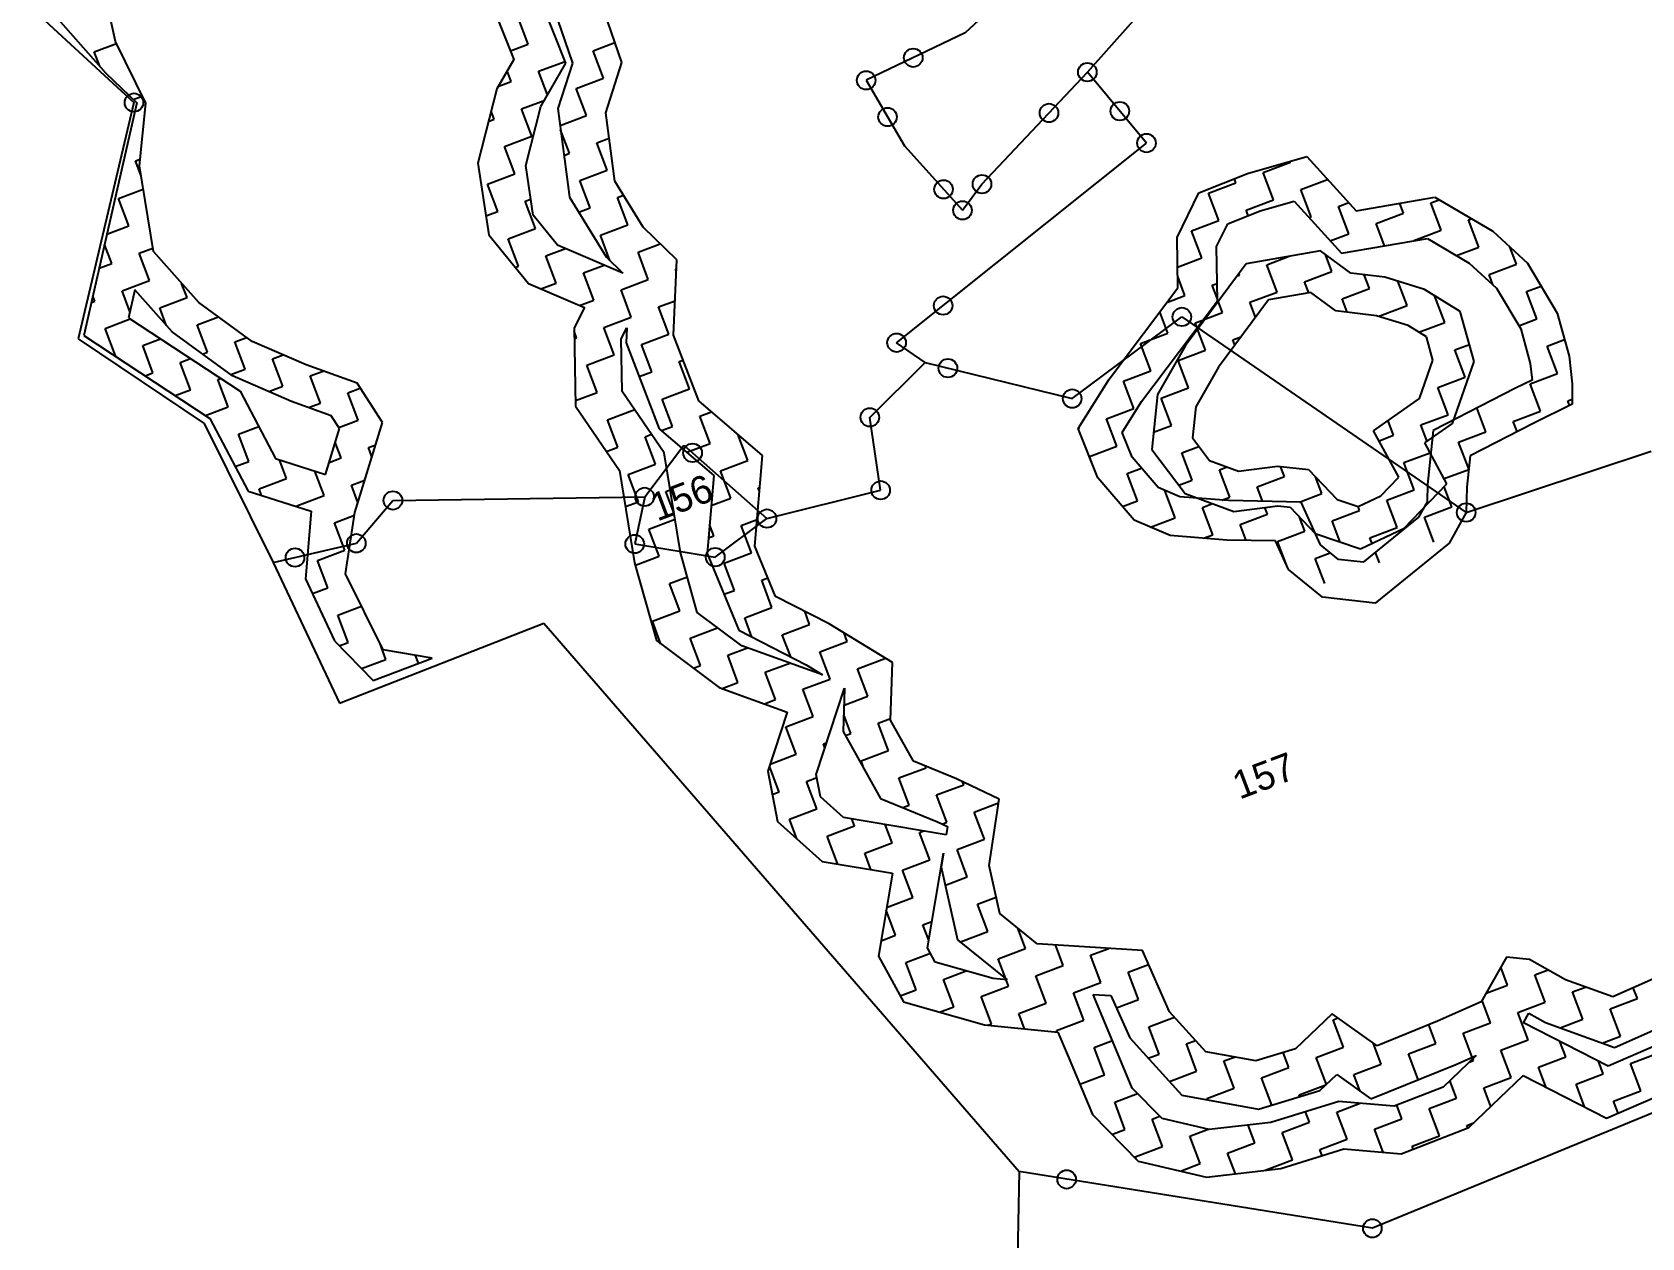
# Model space of a CAD drawing. Header units: metres. Extents: x 307096 to 311250, y 1932270 to 1936190.
# Drawn here: x 308031 to 308571, y 1934920 to 1935324 of the extents above; entities that cross this region are included whole.
import ezdxf

# ---------------------------------------------------------------- set-up
doc = ezdxf.new("R2010")
doc.units = ezdxf.units.M
for name, color, linetype in [('POLY_HATCH', 12, 'Continuous'), ('POLY_PARCEL', 6, 'Continuous'), ('TEXT_PARCEL', 7, 'Continuous'), ('V_BOUND_LINE', 7, 'Continuous')]:
    doc.layers.add(name, color=color, linetype=linetype)
doc.styles.add('TEXT_MAP', font='')
doc.styles.get('TEXT_MAP').set_extended_font_data('Kruti Dev 050')

msp = doc.modelspace()

# ---------------------------------------------------------------- linework, layer by layer
for centre in [(308326.64, 1935315.36), (308385, 1935310.53), (308310.84, 1935307.8), (308065.4, 1935300.34), (308318.02, 1935295.51), (308372.13, 1935296.86), (308395.89, 1935297.47), (308404.81, 1935286.76), (308349.67, 1935272.99), (308336.79, 1935271.26), (308343.14, 1935264.22), (308336.64, 1935232.28), (308416.69, 1935228.48), (308321.05, 1935219.82), (308338.26, 1935211.28), (308379.92, 1935201.09), (308312.08, 1935194.8), (308252.66, 1935182.91), (308315.7, 1935170.37), (308152.21, 1935166.95), (308236.6, 1935168.13), (308277.6, 1935160.87), (308511.99, 1935162.9), (308139.95, 1935152.59), (308233.27, 1935152.35), (308119.39, 1935147.8), (308260.26, 1935147.93), (308378.05, 1934939.31), (308480.54, 1934922.92)]:
    msp.add_circle(centre, 3.11)
at = {"layer": 'POLY_HATCH'}
for p, q in [((308059.2, 1935320.8), (308053.81, 1935345.83)), ((308032.44, 1935336.92), (308055.95, 1935310.2)), ((308186.53, 1935330.46), (308192.71, 1935314.82)), ((308210.16, 1935313.52), (308202.38, 1935333.19)), ((308228.94, 1935313.77), (308223.03, 1935330.98)), ((308207.35, 1935328.15), (308212.35, 1935313.6)), ((308069.35, 1935300.13), (308059.2, 1935320.8)), ((308192.71, 1935314.82), (308187.01, 1935304.96)), ((308201.74, 1935298.97), (308210.16, 1935313.52)), ((308212.35, 1935313.6), (308207.47, 1935298.35)), ((308223.55, 1935296.92), (308228.94, 1935313.77)), ((308055.95, 1935310.2), (308066.31, 1935300.26)), ((308187.01, 1935304.96), (308180.7, 1935280.04)), ((308066.31, 1935300.26), (308048.63, 1935222.2)), ((308067.26, 1935279.09), (308069.35, 1935300.13)), ((308196.75, 1935279.25), (308201.74, 1935298.97)), ((308207.47, 1935298.35), (308211.44, 1935268.63)), ((308226.61, 1935274.02), (308223.55, 1935296.92)), ((308438.69, 1935276.57), (308458.53, 1935282.25)), ((308458.53, 1935282.25), (308475.13, 1935264.03)), ((308071.91, 1935250.38), (308067.26, 1935279.09)), ((308180.7, 1935280.04), (308184.34, 1935256.01)), ((308199.27, 1935262.61), (308196.75, 1935279.25)), ((308422.41, 1935270.07), (308438.69, 1935276.57)), ((308236.1, 1935258.55), (308226.61, 1935274.02)), ((308211.44, 1935268.63), (308223.71, 1935248.63)), ((308415.09, 1935255.07), (308422.41, 1935270.07)), ((308442.96, 1935264.07), (308454.29, 1935267.31)), ((308454.29, 1935267.31), (308470.24, 1935249.8)), ((308475.13, 1935264.03), (308501.52, 1935268.59)), ((308501.52, 1935268.59), (308520.95, 1935257.19)), ((308207.43, 1935252.57), (308199.27, 1935262.61)), ((308428.33, 1935252.11), (308432.03, 1935259.7)), ((308432.03, 1935259.7), (308442.96, 1935264.07)), ((308184.34, 1935256.01), (308197.66, 1935239.63)), ((308247.36, 1935247.59), (308236.1, 1935258.55)), ((308415.32, 1935238.23), (308415.09, 1935255.07)), ((308470.24, 1935249.8), (308499, 1935254.76)), ((308499, 1935254.76), (308513.04, 1935246.53)), ((308520.95, 1935257.19), (308532.56, 1935246.45)), ((308087.09, 1935233.3), (308071.91, 1935250.38)), ((308229.32, 1935243.17), (308207.43, 1935252.57)), ((308428.57, 1935233.91), (308428.33, 1935252.11)), ((308463.12, 1935250.64), (308438.21, 1935246.29)), ((308473.35, 1935243.17), (308463.12, 1935250.64)), ((308223.71, 1935248.63), (308229.32, 1935243.17)), ((308246.28, 1935222.36), (308247.36, 1935247.59)), ((308438.21, 1935246.29), (308417.87, 1935218.92)), ((308513.04, 1935246.53), (308522.19, 1935238.07)), ((308532.56, 1935246.45), (308542.5, 1935229.68)), ((308197.66, 1935239.63), (308216.4, 1935231.58)), ((308392.29, 1935207.58), (308415.32, 1935238.23)), ((308484.69, 1935241.75), (308473.35, 1935243.17)), ((308498.01, 1935237.71), (308484.69, 1935241.75)), ((308522.19, 1935238.07), (308530.25, 1935224.47)), ((308065.64, 1935237.57), (308063.52, 1935228.21)), ((308078.17, 1935223.47), (308065.64, 1935237.57)), ((308105.02, 1935220.25), (308087.09, 1935233.3)), ((308403.17, 1935200.1), (308428.57, 1935233.91)), ((308445.67, 1935234.2), (308428.93, 1935211.68)), ((308459.87, 1935236.67), (308445.67, 1935234.2)), ((308468.32, 1935230.5), (308459.87, 1935236.67)), ((308509.93, 1935230.29), (308498.01, 1935237.71)), ((308063.52, 1935228.21), (308100.96, 1935203.61)), ((308216.4, 1935231.58), (308212.94, 1935224.85)), ((308481.93, 1935228.8), (308468.32, 1935230.5)), ((308492.51, 1935225.58), (308481.93, 1935228.8)), ((308514.7, 1935213.55), (308509.93, 1935230.29)), ((308542.5, 1935229.68), (308546.47, 1935215.33)), ((308048.63, 1935222.2), (308090.87, 1935194.45)), ((308098.43, 1935208.73), (308078.17, 1935223.47)), ((308212.94, 1935224.85), (308213.45, 1935198.51)), ((308228.76, 1935221.18), (308230.63, 1935224.81)), ((308230.63, 1935224.81), (308230.41, 1935219.75)), ((308254.78, 1935200.35), (308246.28, 1935222.36)), ((308498.64, 1935221.77), (308492.51, 1935225.58)), ((308500.86, 1935213.97), (308498.64, 1935221.77)), ((308530.25, 1935224.47), (308533.46, 1935212.85)), ((308123.13, 1935212.38), (308105.02, 1935220.25)), ((308229.11, 1935203.5), (308228.76, 1935221.18)), ((308230.41, 1935219.75), (308241.51, 1935190.98)), ((308417.87, 1935218.92), (308408.5, 1935202.5)), ((308140.17, 1935206.23), (308123.13, 1935212.38)), ((308428.93, 1935211.68), (308421.34, 1935198.38)), ((308496.34, 1935201.11), (308500.86, 1935213.97)), ((308507.4, 1935192.75), (308514.7, 1935213.55)), ((308533.46, 1935212.85), (308534.06, 1935207.29)), ((308546.47, 1935215.33), (308547.47, 1935205.99)), ((308118.26, 1935200.11), (308098.43, 1935208.73)), ((308148.76, 1935193.06), (308140.17, 1935206.23)), ((308381.94, 1935191.08), (308392.29, 1935207.58)), ((308534.06, 1935207.29), (308528.53, 1935204.59)), ((308547.47, 1935205.99), (308547.52, 1935199.17)), ((308100.96, 1935203.61), (308112.85, 1935181.02)), ((308131.53, 1935195.32), (308118.26, 1935200.11)), ((308243.13, 1935182.94), (308229.11, 1935203.5)), ((308276.13, 1935182.04), (308254.78, 1935200.35)), ((308396.68, 1935189.74), (308403.17, 1935200.1)), ((308408.5, 1935202.5), (308406.59, 1935184.06)), ((308480.97, 1935190.27), (308496.34, 1935201.11)), ((308528.53, 1935204.59), (308500.91, 1935190.41)), ((308134.32, 1935191.04), (308131.53, 1935195.32)), ((308213.45, 1935198.51), (308228.16, 1935176.94)), ((308421.34, 1935198.38), (308420.26, 1935187.89)), ((308547.52, 1935199.17), (308534.43, 1935192.79)), ((308090.87, 1935194.45), (308103.68, 1935170.1)), ((308129.57, 1935175.67), (308134.32, 1935191.04)), ((308139.44, 1935162.92), (308148.76, 1935193.06)), ((308241.51, 1935190.98), (308259.76, 1935175.34)), ((308388.56, 1935174.49), (308381.94, 1935191.08)), ((308399.99, 1935181.43), (308396.68, 1935189.74)), ((308489.36, 1935174.71), (308480.97, 1935190.27)), ((308498.14, 1935186.23), (308507.4, 1935192.75)), ((308500.91, 1935190.41), (308499.03, 1935172.3)), ((308534.43, 1935192.79), (308513.3, 1935181.94)), ((308406.59, 1935184.06), (308417.8, 1935169.29)), ((308420.26, 1935187.89), (308425.99, 1935180.33)), ((308505.54, 1935172.52), (308498.14, 1935186.23)), ((308112.85, 1935181.02), (308129.57, 1935175.67)), ((308248.64, 1935149.45), (308243.13, 1935182.94)), ((308273.54, 1935151.62), (308276.13, 1935182.04)), ((308408.74, 1935171.28), (308399.99, 1935181.43)), ((308425.99, 1935180.33), (308435.62, 1935176.76)), ((308513.3, 1935181.94), (308512.21, 1935171.45)), ((308228.16, 1935176.94), (308233.24, 1935146.04)), ((308259.76, 1935175.34), (308257.53, 1935149.15)), ((308400.73, 1935160.36), (308388.56, 1935174.49)), ((308435.62, 1935176.76), (308448.68, 1935178.45)), ((308448.68, 1935178.45), (308459.18, 1935177.37)), ((308459.18, 1935177.37), (308468.74, 1935167.29)), ((308483.42, 1935168.51), (308489.36, 1935174.71)), ((308103.68, 1935170.1), (308124.78, 1935163.35)), ((308415.99, 1935168.17), (308408.74, 1935171.28)), ((308432.36, 1935166.87), (308415.99, 1935168.17)), ((308417.8, 1935169.29), (308434.09, 1935163.26)), ((308475.77, 1935164.9), (308483.42, 1935168.51)), ((308491.25, 1935157.61), (308505.54, 1935172.52)), ((308499.03, 1935172.3), (308498.88, 1935166.47)), ((308512.21, 1935171.45), (308511.99, 1935162.9)), ((308124.78, 1935163.35), (308122.88, 1935140.69)), ((308136.33, 1935142.35), (308139.44, 1935162.92)), ((308456.64, 1935166.4), (308432.36, 1935166.87)), ((308434.09, 1935163.26), (308448.85, 1935165.16)), ((308448.85, 1935165.16), (308452.97, 1935164.74)), ((308452.97, 1935164.74), (308461.41, 1935155.85)), ((308463.11, 1935152.09), (308456.64, 1935166.4)), ((308468.74, 1935167.29), (308475.77, 1935164.9)), ((308498.88, 1935166.47), (308496.02, 1935161.29)), ((308511.99, 1935162.9), (308506.33, 1935152.66)), ((308412.77, 1935155.18), (308400.73, 1935160.36)), ((308476.57, 1935150.69), (308491.25, 1935157.61)), ((308496.02, 1935161.29), (308477.47, 1935146.23)), ((308280.47, 1935134.79), (308273.54, 1935151.62)), ((308431.72, 1935153.68), (308412.77, 1935155.18)), ((308448.05, 1935153.37), (308431.72, 1935153.68)), ((308452.37, 1935143.83), (308448.05, 1935153.37)), ((308461.41, 1935155.85), (308476.57, 1935150.69)), ((308469.16, 1935147.16), (308463.11, 1935152.09)), ((308506.33, 1935152.66), (308481.5, 1935132.5)), ((308254.24, 1935129.37), (308248.64, 1935149.45)), ((308257.53, 1935149.15), (308268.11, 1935123.44)), ((308477.47, 1935146.23), (308469.16, 1935147.16)), ((308148.93, 1935116.84), (308136.33, 1935142.35)), ((308233.24, 1935146.04), (308240.51, 1935119.96)), ((308463.82, 1935134.47), (308452.37, 1935143.83)), ((308122.88, 1935140.69), (308132.65, 1935119.87)), ((308298.39, 1935125.58), (308280.47, 1935134.79)), ((308481.5, 1935132.5), (308463.82, 1935134.47)), ((308269.13, 1935118.24), (308254.24, 1935129.37)), ((308319.65, 1935112.62), (308298.39, 1935125.58)), ((308132.65, 1935119.87), (308145.54, 1935106.62)), ((308240.51, 1935119.96), (308261.58, 1935104.23)), ((308268.11, 1935123.44), (308290.68, 1935111.84)), ((308145.54, 1935106.62), (308165.33, 1935114.08)), ((308165.33, 1935114.08), (308148.93, 1935116.84)), ((308296.19, 1935108.48), (308269.13, 1935118.24)), ((308290.68, 1935111.84), (308296.19, 1935108.48)), ((308319.03, 1935093.33), (308319.65, 1935112.62)), ((308261.58, 1935104.23), (308284.39, 1935095.99)), ((308294.12, 1935075.09), (308303.58, 1935103.97)), ((308303.61, 1935103.95), (308303.15, 1935089.47)), ((308303.58, 1935103.97), (308303.61, 1935103.95)), ((308284.39, 1935095.99), (308277.89, 1935076.13)), ((308326.75, 1935079.5), (308319.03, 1935093.33)), ((308303.15, 1935089.47), (308315.67, 1935067.04)), ((308277.89, 1935076.13), (308281.08, 1935059.36)), ((308341.12, 1935073.57), (308326.75, 1935079.5)), ((308295.55, 1935067.55), (308294.12, 1935075.09)), ((308355.41, 1935066.84), (308341.12, 1935073.57)), ((308303.24, 1935060.69), (308295.55, 1935067.55)), ((308315.67, 1935067.04), (308334.75, 1935059.16)), ((308352.05, 1935044.59), (308355.41, 1935066.84)), ((308337.67, 1935054.85), (308303.24, 1935060.69)), ((308281.08, 1935059.36), (308296.14, 1935045.92)), ((308334.75, 1935059.16), (308338.09, 1935057.59)), ((308338.09, 1935057.59), (308337.67, 1935054.85)), ((308296.14, 1935045.92), (308319.63, 1935041.94)), ((308331.39, 1935016.95), (308336.74, 1935048.66)), ((308336.74, 1935048.66), (308336.04, 1935044.04)), ((308336.04, 1935044.04), (308341.46, 1935019.66)), ((308355.64, 1935028.43), (308352.05, 1935044.59)), ((308319.63, 1935041.94), (308314.96, 1935014.21)), ((308368.12, 1935018.32), (308355.64, 1935028.43)), ((308334, 1935012.16), (308331.39, 1935016.95)), ((308341.46, 1935019.66), (308358.1, 1935006.17)), ((308403.45, 1935016.06), (308368.12, 1935018.32)), ((308314.96, 1935014.21), (308323.33, 1934998.82)), ((308353.47, 1935006.63), (308334, 1935012.16)), ((308412.57, 1934995.45), (308403.45, 1935016.06)), ((308525.45, 1935013.78), (308517.02, 1934998.86)), ((308533.24, 1935013.06), (308525.45, 1935013.78)), ((308545.25, 1935006.23), (308533.24, 1935013.06)), ((308358.1, 1935006.17), (308353.47, 1935006.63)), ((308561.1, 1935000.47), (308545.25, 1935006.23)), ((308575.79, 1935006.97), (308561.1, 1935000.47)), ((308392.84, 1934987.09), (308386.94, 1935001.34)), ((308386.94, 1935001.34), (308392.91, 1935000.96)), ((308392.91, 1935000.96), (308399.21, 1934986.73)), ((308323.33, 1934998.82), (308350.52, 1934991.09)), ((308424.72, 1934982.13), (308412.57, 1934995.45)), ((308517.02, 1934998.86), (308502.33, 1934992.35)), ((308531.15, 1934991.84), (308532.98, 1934995.09)), ((308532.98, 1934995.09), (308538.62, 1934991.88)), ((308350.52, 1934991.09), (308375.14, 1934988.68)), ((308467.11, 1934994.85), (308454.79, 1934983.08)), ((308482.12, 1934984.15), (308467.11, 1934994.85)), ((308502.33, 1934992.35), (308482.12, 1934984.15)), ((308559.62, 1934977.29), (308531.15, 1934991.84)), ((308538.62, 1934991.88), (308561.67, 1934983.5)), ((308561.67, 1934983.5), (308581.57, 1934992.31)), ((308375.14, 1934988.68), (308378.31, 1934981.03)), ((308400.04, 1934969.95), (308392.84, 1934987.09)), ((308399.21, 1934986.73), (308416.66, 1934967.61)), ((308583.78, 1934987.74), (308559.62, 1934977.29)), ((308378.31, 1934981.03), (308386.69, 1934961.08)), ((308441.49, 1934979.03), (308424.72, 1934982.13)), ((308454.79, 1934983.08), (308441.49, 1934979.03)), ((308515.35, 1934980.89), (308504.22, 1934970.27)), ((308508.48, 1934977.85), (308515.35, 1934980.89)), ((308462.97, 1934969.11), (308468.58, 1934974.47)), ((308468.58, 1934974.47), (308480.03, 1934966.31)), ((308480.03, 1934966.31), (308508.48, 1934977.85)), ((308512.85, 1934956.73), (308531.11, 1934974.17)), ((308531.11, 1934974.17), (308559.06, 1934959.89)), ((308410.05, 1934959.74), (308400.04, 1934969.95)), ((308442.41, 1934962.84), (308462.97, 1934969.11)), ((308504.22, 1934970.27), (308487.87, 1934963.89)), ((308559.06, 1934959.89), (308584.84, 1934971.04)), ((308416.66, 1934967.61), (308442.41, 1934962.84)), ((308469.29, 1934965.46), (308446.55, 1934958.41)), ((308487.87, 1934963.89), (308469.29, 1934965.46)), ((308386.69, 1934961.08), (308402.01, 1934945.45)), ((308425.81, 1934956.05), (308410.05, 1934959.74)), ((308446.55, 1934958.41), (308425.81, 1934956.05)), ((308490.19, 1934947.89), (308512.85, 1934956.73)), ((308449.8, 1934942.93), (308471.02, 1934949.51)), ((308471.02, 1934949.51), (308490.19, 1934947.89)), ((308402.01, 1934945.45), (308424.88, 1934940.09)), ((308424.88, 1934940.09), (308449.8, 1934942.93))]:
    msp.add_line(p, q, dxfattribs=at)
at = {"layer": 'POLY_HATCH', "color": 12, "lineweight": 0}
for p, q in [((308186.53, 1935330.46), (308192.71, 1935314.82)), ((308228.94, 1935313.77), (308223.03, 1935330.98)), ((308192.71, 1935314.82), (308187.01, 1935304.96)), ((308223.55, 1935296.92), (308228.94, 1935313.77)), ((308187.01, 1935304.96), (308180.7, 1935280.04)), ((308226.61, 1935274.02), (308223.55, 1935296.92)), ((308180.7, 1935280.04), (308184.34, 1935256.01)), ((308236.1, 1935258.55), (308226.61, 1935274.02)), ((308184.34, 1935256.01), (308197.66, 1935239.63)), ((308247.36, 1935247.59), (308236.1, 1935258.55)), ((308246.28, 1935222.36), (308247.36, 1935247.59)), ((308197.66, 1935239.63), (308216.4, 1935231.58)), ((308216.4, 1935231.58), (308212.94, 1935224.85)), ((308212.94, 1935224.85), (308213.45, 1935198.51)), ((308254.78, 1935200.35), (308246.28, 1935222.36)), ((308276.13, 1935182.04), (308254.78, 1935200.35)), ((308213.45, 1935198.51), (308228.16, 1935176.94)), ((308273.54, 1935151.62), (308276.13, 1935182.04)), ((308228.16, 1935176.94), (308233.24, 1935146.04)), ((308280.47, 1935134.79), (308273.54, 1935151.62)), ((308233.24, 1935146.04), (308240.51, 1935119.96)), ((308298.39, 1935125.58), (308280.47, 1935134.79)), ((308319.65, 1935112.62), (308298.39, 1935125.58)), ((308240.51, 1935119.96), (308261.58, 1935104.23)), ((308319.03, 1935093.33), (308319.65, 1935112.62)), ((308261.58, 1935104.23), (308284.39, 1935095.99)), ((308284.39, 1935095.99), (308277.89, 1935076.13)), ((308326.75, 1935079.5), (308319.03, 1935093.33)), ((308277.89, 1935076.13), (308281.08, 1935059.36)), ((308341.12, 1935073.57), (308326.75, 1935079.5)), ((308355.41, 1935066.84), (308341.12, 1935073.57)), ((308352.05, 1935044.59), (308355.41, 1935066.84)), ((308281.08, 1935059.36), (308296.14, 1935045.92)), ((308296.14, 1935045.92), (308319.63, 1935041.94)), ((308355.64, 1935028.43), (308352.05, 1935044.59)), ((308319.63, 1935041.94), (308314.96, 1935014.21)), ((308368.12, 1935018.32), (308355.64, 1935028.43)), ((308403.45, 1935016.06), (308368.12, 1935018.32)), ((308314.96, 1935014.21), (308323.33, 1934998.82)), ((308412.57, 1934995.45), (308403.45, 1935016.06)), ((308525.45, 1935013.78), (308517.02, 1934998.86)), ((308533.24, 1935013.06), (308525.45, 1935013.78)), ((308545.25, 1935006.23), (308533.24, 1935013.06)), ((308561.1, 1935000.47), (308545.25, 1935006.23)), ((308575.79, 1935006.97), (308561.1, 1935000.47)), ((308323.33, 1934998.82), (308350.52, 1934991.09)), ((308424.72, 1934982.13), (308412.57, 1934995.45)), ((308517.02, 1934998.86), (308502.33, 1934992.35)), ((308350.52, 1934991.09), (308375.14, 1934988.68)), ((308467.11, 1934994.85), (308454.79, 1934983.08)), ((308482.12, 1934984.15), (308467.11, 1934994.85)), ((308502.33, 1934992.35), (308482.12, 1934984.15)), ((308375.14, 1934988.68), (308378.31, 1934981.03)), ((308378.31, 1934981.03), (308386.69, 1934961.08)), ((308441.49, 1934979.03), (308424.72, 1934982.13)), ((308454.79, 1934983.08), (308441.49, 1934979.03)), ((308512.85, 1934956.73), (308531.11, 1934974.17)), ((308531.11, 1934974.17), (308559.06, 1934959.89)), ((308559.06, 1934959.89), (308584.84, 1934971.04)), ((308386.69, 1934961.08), (308402.01, 1934945.45)), ((308490.19, 1934947.89), (308512.85, 1934956.73)), ((308449.8, 1934942.93), (308471.02, 1934949.51)), ((308471.02, 1934949.51), (308490.19, 1934947.89)), ((308402.01, 1934945.45), (308424.88, 1934940.09)), ((308424.88, 1934940.09), (308449.8, 1934942.93))]:
    msp.add_line(p, q, dxfattribs=at)
at = {"layer": 'POLY_HATCH', "linetype": 'Continuous'}
for p, q in [((308197.58, 1935319.97), (308194.12, 1935329.12)), ((308052.09, 1935317.39), (308059.5, 1935320.19)), ((308191.57, 1935317.7), (308197.58, 1935319.97)), ((308219.35, 1935317.72), (308226.64, 1935320.47)), ((308053.94, 1935312.49), (308052.09, 1935317.39)), ((308201.03, 1935310.81), (308209.91, 1935314.16)), ((308222.8, 1935308.56), (308219.35, 1935317.72)), ((308191.87, 1935307.35), (308190.5, 1935310.99)), ((308204.01, 1935302.9), (308201.03, 1935310.81)), ((308213.64, 1935305.1), (308222.8, 1935308.56)), ((308068.16, 1935302.53), (308068.11, 1935302.65)), ((308187.42, 1935305.67), (308191.87, 1935307.35)), ((308217.1, 1935295.95), (308213.64, 1935305.1)), ((308065.13, 1935301.39), (308068.16, 1935302.53)), ((308186.17, 1935294.74), (308185.12, 1935297.51)), ((308195.33, 1935298.19), (308202.95, 1935301.07)), ((308198.78, 1935289.04), (308195.33, 1935298.19)), ((308184.24, 1935294.01), (308186.17, 1935294.74)), ((308208.24, 1935292.6), (308217.1, 1935295.95)), ((308189.62, 1935285.58), (308198.78, 1935289.04)), ((308211.39, 1935283.33), (308208.43, 1935291.2)), ((308220.55, 1935286.79), (308224.69, 1935288.35)), ((308224.01, 1935277.63), (308220.55, 1935286.79)), ((308065.91, 1935280.76), (308067.48, 1935281.36)), ((308193.08, 1935276.42), (308189.62, 1935285.58)), ((308209.57, 1935282.64), (308211.39, 1935283.33)), ((308067.8, 1935275.73), (308065.91, 1935280.76)), ((308183.92, 1935272.97), (308193.08, 1935276.42)), ((308214.85, 1935274.17), (308224.01, 1935277.63)), ((308443.96, 1935276.91), (308453.12, 1935280.36)), ((308447.42, 1935267.75), (308443.96, 1935276.91)), ((308453.12, 1935280.36), (308453.01, 1935280.67)), ((308060.2, 1935268.15), (308068.52, 1935271.29)), ((308187.37, 1935263.81), (308183.92, 1935272.97)), ((308218.3, 1935265.02), (308214.85, 1935274.17)), ((308425.65, 1935270), (308434.81, 1935273.45)), ((308434.81, 1935273.45), (308434.29, 1935274.82)), ((308456.58, 1935271.2), (308465.52, 1935274.58)), ((308460.03, 1935262.05), (308456.58, 1935271.2)), ((308063.66, 1935258.99), (308060.2, 1935268.15)), ((308196.53, 1935267.27), (308198.45, 1935267.99)), ((308199.99, 1935258.11), (308196.53, 1935267.27)), ((308214.53, 1935263.59), (308218.3, 1935265.02)), ((308227.46, 1935268.47), (308229.53, 1935269.25)), ((308230.91, 1935259.31), (308227.46, 1935268.47)), ((308429.1, 1935260.84), (308425.65, 1935270)), ((308438.26, 1935264.3), (308447.42, 1935267.75)), ((308469.19, 1935265.5), (308472.61, 1935266.79)), ((308472.64, 1935256.34), (308469.19, 1935265.5)), ((308490.96, 1935263.25), (308489.72, 1935266.55)), ((308500.12, 1935266.71), (308502.92, 1935267.76)), ((308503.57, 1935257.55), (308500.12, 1935266.71)), ((308183.39, 1935262.31), (308187.37, 1935263.81)), ((308419.94, 1935257.39), (308429.1, 1935260.84)), ((308438.95, 1935262.47), (308438.26, 1935264.3)), ((308459.33, 1935261.78), (308460.03, 1935262.05)), ((308481.8, 1935259.8), (308490.96, 1935263.25)), ((308484.64, 1935252.28), (308481.8, 1935259.8)), ((308512.73, 1935261), (308513.78, 1935261.4)), ((308516.19, 1935251.84), (308512.73, 1935261)), ((308056.34, 1935256.23), (308063.66, 1935258.99)), ((308190.83, 1935254.65), (308199.99, 1935258.11)), ((308194.28, 1935245.49), (308190.83, 1935254.65)), ((308221.76, 1935255.86), (308230.91, 1935259.31)), ((308224.93, 1935247.44), (308221.76, 1935255.86)), ((308423.4, 1935248.23), (308419.94, 1935257.39)), ((308466.42, 1935254), (308472.64, 1935256.34)), ((308494.41, 1935254.09), (308503.57, 1935257.55)), ((308494.46, 1935253.98), (308494.41, 1935254.09)), ((308057.95, 1935246.38), (308055.55, 1935252.75)), ((308067.11, 1935249.83), (308071.71, 1935251.57)), ((308070.57, 1935240.67), (308067.11, 1935249.83)), ((308203.44, 1935248.95), (308210.06, 1935251.44)), ((308206.89, 1935239.79), (308203.44, 1935248.95)), ((308234.37, 1935250.15), (308241.83, 1935252.97)), ((308237.82, 1935241), (308234.37, 1935250.15)), ((308445.17, 1935245.98), (308452.7, 1935248.82)), ((308466.94, 1935243.73), (308464.8, 1935249.41)), ((308508.76, 1935249.04), (308516.19, 1935251.84)), ((308528.8, 1935246.14), (308526.6, 1935251.97)), ((308053.74, 1935244.79), (308057.95, 1935246.38)), ((308193.22, 1935245.09), (308194.28, 1935245.49)), ((308216.05, 1935243.25), (308223.02, 1935245.87)), ((308246.98, 1935244.45), (308247.23, 1935244.54)), ((308247.2, 1935243.87), (308246.98, 1935244.45)), ((308415.23, 1935245.15), (308423.4, 1935248.23)), ((308448.62, 1935236.82), (308445.17, 1935245.98)), ((308457.78, 1935240.28), (308466.94, 1935243.73)), ((308519.64, 1935242.69), (308528.8, 1935246.14)), ((308061.41, 1935237.22), (308070.57, 1935240.67)), ((308083.18, 1935234.97), (308081.39, 1935239.72)), ((308201.78, 1935237.86), (308206.89, 1935239.79)), ((308219.51, 1935234.09), (308216.05, 1935243.25)), ((308228.67, 1935237.54), (308237.82, 1935241)), ((308417.69, 1935235.62), (308415.27, 1935242.05)), ((308426.85, 1935239.07), (308428.5, 1935239.69)), ((308428.57, 1935234.53), (308426.85, 1935239.07)), ((308435.18, 1935242.21), (308436.01, 1935242.52)), ((308436.01, 1935242.52), (308435.81, 1935243.06)), ((308459.19, 1935236.55), (308457.78, 1935240.28)), ((308470.39, 1935234.57), (308479.55, 1935238.03)), ((308479.55, 1935238.03), (308477.82, 1935242.61)), ((308492.17, 1935232.32), (308489.12, 1935240.41)), ((308520.95, 1935239.22), (308519.64, 1935242.69)), ((308532.25, 1935236.98), (308537.09, 1935238.81)), ((308051.15, 1935233.35), (308052.25, 1935233.76)), ((308052.25, 1935233.76), (308051.62, 1935235.42)), ((308064, 1935230.34), (308061.41, 1935237.22)), ((308074.02, 1935231.51), (308083.18, 1935234.97)), ((308214.75, 1935232.29), (308219.51, 1935234.09)), ((308232.12, 1935228.38), (308228.67, 1935237.54)), ((308241.28, 1935231.84), (308246.78, 1935233.91)), ((308411.63, 1935233.33), (308417.69, 1935235.62)), ((308430.31, 1935229.91), (308428.87, 1935233.72)), ((308439.47, 1935233.37), (308448.62, 1935236.82)), ((308441.35, 1935228.38), (308439.47, 1935233.37)), ((308472.11, 1935230.03), (308470.39, 1935234.57)), ((308504.78, 1935226.62), (308501.39, 1935235.6)), ((308535.71, 1935227.82), (308532.25, 1935236.98)), ((308055.7, 1935224.61), (308064.15, 1935227.79)), ((308076.23, 1935225.66), (308074.02, 1935231.51)), ((308086.63, 1935225.81), (308093.71, 1935228.48)), ((308222.96, 1935224.93), (308232.12, 1935228.38)), ((308244.73, 1935222.68), (308241.28, 1935231.84)), ((308411.99, 1935223), (308409.28, 1935230.19)), ((308421.15, 1935226.46), (308423.7, 1935227.42)), ((308424.38, 1935227.67), (308430.31, 1935229.91)), ((308483.01, 1935228.87), (308492.17, 1935232.32)), ((308483.18, 1935228.42), (308483.01, 1935228.87)), ((308529.62, 1935225.53), (308535.71, 1935227.82)), ((308059.16, 1935215.45), (308055.7, 1935224.61)), ((308090.09, 1935216.65), (308086.63, 1935225.81)), ((308213.8, 1935221.47), (308212.96, 1935223.7)), ((308226.42, 1935215.77), (308222.96, 1935224.93)), ((308235.57, 1935219.23), (308244.73, 1935222.68)), ((308402.83, 1935219.55), (308411.99, 1935223)), ((308421.76, 1935224.84), (308421.15, 1935226.46)), ((308424.6, 1935217.3), (308421.93, 1935224.38)), ((308433.76, 1935220.75), (308436.42, 1935221.76)), ((308496.11, 1935223.35), (308504.78, 1935226.62)), ((308068.32, 1935218.9), (308074.27, 1935221.15)), ((308071.77, 1935209.74), (308068.32, 1935218.9)), ((308088.41, 1935216.02), (308090.09, 1935216.65)), ((308099.25, 1935220.11), (308103.18, 1935221.59)), ((308102.7, 1935210.95), (308099.25, 1935220.11)), ((308213.01, 1935221.18), (308213.8, 1935221.47)), ((308239.03, 1935210.07), (308235.57, 1935219.23)), ((308406.29, 1935210.39), (308402.83, 1935219.55)), ((308415.45, 1935213.84), (308424.6, 1935217.3)), ((308434.41, 1935219.05), (308433.76, 1935220.75)), ((308508.23, 1935217.46), (308513.07, 1935219.28)), ((308511.69, 1935208.3), (308508.23, 1935217.46)), ((308539.16, 1935218.67), (308544.94, 1935220.85)), ((308542.62, 1935209.51), (308539.16, 1935218.67)), ((308059, 1935215.39), (308059.16, 1935215.45)), ((308080.93, 1935213.2), (308084.39, 1935214.5)), ((308084.38, 1935204.04), (308080.93, 1935213.2)), ((308097.88, 1935209.13), (308102.7, 1935210.95)), ((308111.86, 1935214.4), (308115.4, 1935215.74)), ((308115.31, 1935205.25), (308111.86, 1935214.4)), ((308217.26, 1935212.32), (308226.42, 1935215.77)), ((308220.71, 1935203.16), (308217.26, 1935212.32)), ((308248.19, 1935213.52), (308249.5, 1935214.02)), ((308251.64, 1935204.36), (308248.19, 1935213.52)), ((308418.9, 1935204.69), (308415.45, 1935213.84)), ((308069.12, 1935208.74), (308071.77, 1935209.74)), ((308093.54, 1935207.49), (308094.5, 1935207.86)), ((308097, 1935198.34), (308093.54, 1935207.49)), ((308124.47, 1935208.7), (308128.8, 1935210.33)), ((308127.93, 1935199.54), (308124.47, 1935208.7)), ((308234.77, 1935208.46), (308239.03, 1935210.07)), ((308397.13, 1935206.94), (308406.29, 1935210.39)), ((308400.58, 1935197.78), (308397.13, 1935206.94)), ((308502.53, 1935204.85), (308511.69, 1935208.3)), ((308533.46, 1935206.05), (308542.62, 1935209.51)), ((308536.91, 1935196.9), (308533.46, 1935206.05)), ((308079.23, 1935202.1), (308084.38, 1935204.04)), ((308110.56, 1935203.45), (308115.31, 1935205.25)), ((308137.08, 1935203), (308141.25, 1935204.57)), ((308140.54, 1935193.84), (308137.08, 1935203)), ((308213.42, 1935200.41), (308220.71, 1935203.16)), ((308242.48, 1935200.91), (308251.64, 1935204.36)), ((308245.94, 1935191.75), (308242.48, 1935200.91)), ((308409.74, 1935201.23), (308418.9, 1935204.69)), ((308413.2, 1935192.07), (308409.74, 1935201.23)), ((308505.98, 1935195.69), (308502.53, 1935204.85)), ((308546.07, 1935200.35), (308547.51, 1935200.89)), ((308546.67, 1935198.75), (308546.07, 1935200.35)), ((308089.35, 1935195.45), (308097, 1935198.34)), ((308123.96, 1935198.05), (308127.93, 1935199.54)), ((308224.17, 1935194), (308233.25, 1935197.43)), ((308255.1, 1935195.21), (308259.04, 1935196.69)), ((308258.55, 1935186.05), (308255.1, 1935195.21)), ((308391.43, 1935194.32), (308400.58, 1935197.78)), ((308496.83, 1935192.24), (308505.98, 1935195.69)), ((308518.6, 1935189.99), (308515.59, 1935197.95)), ((308527.75, 1935193.44), (308536.91, 1935196.9)), ((308100.45, 1935189.18), (308107.21, 1935191.73)), ((308134.08, 1935191.4), (308140.54, 1935193.84)), ((308227.62, 1935184.84), (308224.17, 1935194)), ((308242.24, 1935190.36), (308245.94, 1935191.75)), ((308382.05, 1935190.79), (308382.27, 1935190.87)), ((308382.27, 1935190.87), (308382.1, 1935191.33)), ((308394.88, 1935185.16), (308391.43, 1935194.32)), ((308407.19, 1935189.81), (308413.2, 1935192.07)), ((308487.67, 1935188.78), (308485.82, 1935193.68)), ((308498.89, 1935186.76), (308496.83, 1935192.24)), ((308509.44, 1935186.53), (308518.6, 1935189.99)), ((308529.04, 1935190.02), (308527.75, 1935193.44)), ((308103.91, 1935180.02), (308100.45, 1935189.18)), ((308134.83, 1935181.23), (308132.89, 1935186.39)), ((308143.99, 1935184.68), (308146.45, 1935185.61)), ((308145.19, 1935181.51), (308143.99, 1935184.68)), ((308223.76, 1935183.39), (308227.62, 1935184.84)), ((308236.78, 1935188.3), (308238.92, 1935189.11)), ((308240.23, 1935179.14), (308236.78, 1935188.3)), ((308250.71, 1935183.09), (308258.55, 1935186.05)), ((308271.16, 1935180.34), (308267.84, 1935189.14)), ((308385.72, 1935181.71), (308394.88, 1935185.16)), ((308416.65, 1935182.92), (308422.39, 1935185.08)), ((308482.77, 1935186.93), (308487.67, 1935188.78)), ((308512.84, 1935177.51), (308509.44, 1935186.53)), ((308099.36, 1935178.31), (308103.91, 1935180.02)), ((308116.52, 1935174.32), (308114.15, 1935180.6)), ((308130.82, 1935179.71), (308134.83, 1935181.23)), ((308231.08, 1935175.68), (308240.23, 1935179.14)), ((308262.01, 1935176.89), (308271.16, 1935180.34)), ((308386.53, 1935179.57), (308385.72, 1935181.71)), ((308420.11, 1935173.76), (308416.65, 1935182.92)), ((308491.12, 1935179.62), (308499.92, 1935182.94)), ((308494.58, 1935170.46), (308491.12, 1935179.62)), ((308500.15, 1935183.03), (308500.28, 1935183.08)), ((308500.28, 1935183.08), (308500.18, 1935183.34)), ((308107.36, 1935170.86), (308116.52, 1935174.32)), ((308129.13, 1935168.61), (308126.04, 1935176.8)), ((308138.29, 1935172.07), (308142.8, 1935173.77)), ((308234.53, 1935166.53), (308231.08, 1935175.68)), ((308265.46, 1935167.73), (308262.01, 1935176.89)), ((308398.33, 1935176.01), (308403.12, 1935177.81)), ((308401.79, 1935166.85), (308398.33, 1935176.01)), ((308415.68, 1935172.09), (308420.11, 1935173.76)), ((308429.26, 1935177.21), (308431.81, 1935178.17)), ((308432.72, 1935168.05), (308429.26, 1935177.21)), ((308441.88, 1935171.51), (308451.03, 1935174.96)), ((308451.03, 1935174.96), (308449.76, 1935178.33)), ((308463.65, 1935169.26), (308461.52, 1935174.89)), ((308504.61, 1935174.25), (308512.83, 1935177.35)), ((308108.19, 1935168.65), (308107.36, 1935170.86)), ((308119.97, 1935165.16), (308129.13, 1935168.61)), ((308140.48, 1935166.26), (308138.29, 1935172.07)), ((308243.69, 1935169.98), (308245.17, 1935170.54)), ((308246.48, 1935162.58), (308243.69, 1935169.98)), ((308258.9, 1935165.26), (308265.46, 1935167.73)), ((308274.62, 1935171.19), (308275.23, 1935171.41)), ((308275.1, 1935169.91), (308274.62, 1935171.19)), ((308410.95, 1935170.3), (308410.98, 1935170.32)), ((308414.4, 1935161.14), (308410.95, 1935170.3)), ((308430.07, 1935167.05), (308432.72, 1935168.05)), ((308443.71, 1935166.65), (308441.88, 1935171.51)), ((308456.09, 1935166.41), (308463.65, 1935169.26)), ((308485.42, 1935167.01), (308494.58, 1935170.46)), ((308507.19, 1935164.76), (308504.62, 1935171.56)), ((308120.09, 1935164.85), (308119.97, 1935165.16)), ((308230.14, 1935164.87), (308234.53, 1935166.53)), ((308396.77, 1935164.96), (308401.79, 1935166.85)), ((308423.56, 1935164.6), (308426.98, 1935165.89)), ((308427.01, 1935155.44), (308423.56, 1935164.6)), ((308436.17, 1935158.9), (308445.33, 1935162.35)), ((308445.33, 1935162.35), (308444.48, 1935164.6)), ((308467.1, 1935160.1), (308476.26, 1935163.56)), ((308476.26, 1935163.56), (308475.75, 1935164.91)), ((308488.87, 1935157.85), (308485.42, 1935167.01)), ((308498.03, 1935161.31), (308507.19, 1935164.76)), ((308132.59, 1935159.45), (308139.3, 1935161.99)), ((308136.04, 1935150.3), (308132.59, 1935159.45)), ((308237.99, 1935157.37), (308246.79, 1935160.69)), ((308241.44, 1935148.21), (308237.99, 1935157.37)), ((308259.76, 1935155.12), (308258.35, 1935158.84)), ((308268.91, 1935158.57), (308274.31, 1935160.61)), ((308272.37, 1935149.41), (308268.91, 1935158.57)), ((308406.15, 1935158.03), (308414.4, 1935161.14)), ((308438.19, 1935153.56), (308436.17, 1935158.9)), ((308457.94, 1935156.65), (308456.16, 1935161.38)), ((308469.78, 1935153), (308467.1, 1935160.1)), ((308479.71, 1935154.4), (308488.87, 1935157.85)), ((308501.19, 1935152.93), (308498.03, 1935161.31)), ((308257.98, 1935154.45), (308259.76, 1935155.12)), ((308423.98, 1935154.3), (308427.01, 1935155.44)), ((308448.79, 1935153.19), (308457.94, 1935156.65)), ((308452.06, 1935144.51), (308448.79, 1935153.19)), ((308480.43, 1935152.51), (308479.71, 1935154.4)), ((308126.88, 1935146.84), (308136.04, 1935150.3)), ((308130.34, 1935137.68), (308126.88, 1935146.84)), ((308233.48, 1935145.21), (308241.44, 1935148.21)), ((308263.21, 1935145.96), (308272.37, 1935149.41)), ((308461.4, 1935147.49), (308466.43, 1935149.39)), ((308464.56, 1935139.11), (308461.4, 1935147.49)), ((308482.88, 1935146.02), (308481.55, 1935149.54)), ((308244.89, 1935139.05), (308250.91, 1935141.32)), ((308266.67, 1935136.8), (308263.21, 1935145.96)), ((308275.82, 1935140.26), (308277.9, 1935141.04)), ((308125.2, 1935135.75), (308130.34, 1935137.68)), ((308248.35, 1935129.89), (308244.89, 1935139.05)), ((308263.16, 1935135.48), (308266.67, 1935136.8)), ((308279.28, 1935131.1), (308275.82, 1935140.26)), ((308133.79, 1935128.53), (308141.69, 1935131.5)), ((308270.12, 1935127.64), (308279.28, 1935131.1)), ((308137.25, 1935119.37), (308133.79, 1935128.53)), ((308239.19, 1935126.44), (308248.35, 1935129.89)), ((308242.07, 1935118.8), (308239.19, 1935126.44)), ((308272.57, 1935121.15), (308270.12, 1935127.64)), ((308282.73, 1935121.94), (308291.89, 1935125.39)), ((308291.89, 1935125.39), (308290.24, 1935129.77)), ((308134.24, 1935118.23), (308137.25, 1935119.37)), ((308149.86, 1935113.66), (308147.78, 1935119.19)), ((308251.8, 1935120.73), (308260.96, 1935124.19)), ((308255.26, 1935111.58), (308251.8, 1935120.73)), ((308260.96, 1935124.19), (308260.88, 1935124.41)), ((308285.55, 1935114.47), (308282.73, 1935121.94)), ((308295.35, 1935116.24), (308304.5, 1935119.69)), ((308304.5, 1935119.69), (308303.44, 1935122.5)), ((308160.81, 1935112.37), (308159.81, 1935115.01)), ((308264.42, 1935115.03), (308271.07, 1935117.54)), ((308267.87, 1935105.87), (308264.42, 1935115.03)), ((308298.8, 1935107.08), (308295.35, 1935116.24)), ((308307.96, 1935110.53), (308317.12, 1935113.99)), ((308317.12, 1935113.99), (308317.03, 1935114.22)), ((308141.68, 1935110.58), (308149.86, 1935113.66)), ((308252.92, 1935110.69), (308255.26, 1935111.58)), ((308277.03, 1935109.33), (308285.25, 1935112.43)), ((308280.48, 1935100.17), (308277.03, 1935109.33)), ((308311.41, 1935101.37), (308307.96, 1935110.53)), ((308262.57, 1935103.87), (308267.87, 1935105.87)), ((308289.64, 1935103.62), (308298.8, 1935107.08)), ((308293.1, 1935094.47), (308289.64, 1935103.62)), ((308276.74, 1935098.76), (308280.48, 1935100.17)), ((308303.43, 1935098.36), (308311.41, 1935101.37)), ((308283.94, 1935091.01), (308293.1, 1935094.47)), ((308305.71, 1935088.76), (308303.33, 1935095.08)), ((308314.87, 1935092.22), (308319.04, 1935093.79)), ((308318.03, 1935083.84), (308314.87, 1935092.22)), ((308287.39, 1935081.85), (308283.94, 1935091.01)), ((308303.92, 1935088.09), (308305.71, 1935088.76)), ((308278.69, 1935078.57), (308287.39, 1935081.85)), ((308296.55, 1935085.31), (308297.59, 1935085.7)), ((308297.04, 1935084.01), (308296.55, 1935085.31)), ((308309.16, 1935079.6), (308318.32, 1935083.06)), ((308318.32, 1935083.06), (308318.03, 1935083.84)), ((308281.4, 1935070.02), (308278.45, 1935077.83)), ((308310.22, 1935076.8), (308309.16, 1935079.6)), ((308321.78, 1935073.9), (308330.93, 1935077.35)), ((308330.93, 1935077.35), (308330.75, 1935077.85)), ((308290.85, 1935072.69), (308294.33, 1935074.01)), ((308294.3, 1935063.54), (308290.85, 1935072.69)), ((308325.23, 1935064.74), (308321.78, 1935073.9)), ((308334.39, 1935068.2), (308343.55, 1935071.65)), ((308343.55, 1935071.65), (308343.19, 1935072.59)), ((308279.37, 1935068.36), (308281.69, 1935069.24)), ((308281.69, 1935069.24), (308281.4, 1935070.02)), ((308337.84, 1935059.04), (308334.39, 1935068.2)), ((308347, 1935062.49), (308355.22, 1935065.59)), ((308285.14, 1935060.08), (308294.3, 1935063.54)), ((308287.62, 1935053.52), (308285.14, 1935060.08)), ((308306.91, 1935057.83), (308306.01, 1935060.22)), ((308323.14, 1935063.95), (308325.23, 1935064.74)), ((308350.46, 1935053.33), (308347, 1935062.49)), ((308297.76, 1935054.38), (308306.91, 1935057.83)), ((308319.53, 1935052.13), (308317.19, 1935058.33)), ((308328.69, 1935055.58), (308330.14, 1935056.13)), ((308332.14, 1935046.42), (308328.69, 1935055.58)), ((308336.27, 1935058.45), (308337.84, 1935059.04)), ((308301.21, 1935045.22), (308297.76, 1935054.38)), ((308310.37, 1935048.67), (308319.53, 1935052.13)), ((308341.3, 1935049.88), (308350.46, 1935053.33)), ((308344.75, 1935040.72), (308341.3, 1935049.88)), ((308300.92, 1935045.11), (308301.21, 1935045.22)), ((308312.45, 1935043.16), (308310.37, 1935048.67)), ((308322.98, 1935042.97), (308332.14, 1935046.42)), ((308326.44, 1935033.81), (308322.98, 1935042.97)), ((308337.39, 1935037.95), (308344.75, 1935040.72)), ((308317.71, 1935030.52), (308326.44, 1935033.81)), ((308348.21, 1935031.56), (308354.42, 1935033.91)), ((308320.73, 1935021.2), (308317.56, 1935029.62)), ((308351.66, 1935022.4), (308348.21, 1935031.56)), ((308329.89, 1935024.65), (308332.88, 1935025.78)), ((308331.83, 1935019.52), (308329.89, 1935024.65)), ((308342.5, 1935018.95), (308351.66, 1935022.4)), ((308364.27, 1935016.7), (308361.7, 1935023.53)), ((308315.83, 1935019.35), (308320.73, 1935021.2)), ((308342.58, 1935018.75), (308342.5, 1935018.95)), ((308355.12, 1935013.25), (308364.27, 1935016.7)), ((308376.89, 1935011), (308374.27, 1935017.93)), ((308386.05, 1935014.45), (308392.22, 1935016.78)), ((308324.19, 1935012.04), (308332.38, 1935015.13)), ((308327.64, 1935002.88), (308324.19, 1935012.04)), ((308357.64, 1935006.54), (308355.12, 1935013.25)), ((308389.5, 1935005.29), (308386.05, 1935014.45)), ((308398.66, 1935008.75), (308405.54, 1935011.34)), ((308336.8, 1935006.34), (308344.4, 1935009.2)), ((308340.25, 1934997.18), (308336.8, 1935006.34)), ((308358.57, 1935004.09), (308357.77, 1935006.21)), ((308367.73, 1935007.54), (308376.89, 1935011)), ((308371.18, 1934998.38), (308367.73, 1935007.54)), ((308402.11, 1934999.59), (308398.66, 1935008.75)), ((308525.83, 1935004.41), (308523.56, 1935010.42)), ((308534.99, 1935007.87), (308539.43, 1935009.54)), ((308538.44, 1934998.71), (308534.99, 1935007.87)), ((308322.23, 1935000.84), (308327.64, 1935002.88)), ((308349.41, 1935000.63), (308358.57, 1935004.09)), ((308352.87, 1934991.48), (308349.41, 1935000.63)), ((308380.34, 1935001.84), (308389.5, 1935005.29)), ((308383.8, 1934992.68), (308380.34, 1935001.84)), ((308518.63, 1935001.7), (308525.83, 1935004.41)), ((308547.6, 1935002.16), (308551.94, 1935003.8)), ((308551.05, 1934993), (308547.6, 1935002.16)), ((308569.37, 1934999.91), (308568.01, 1935003.53)), ((308335.46, 1934995.37), (308340.25, 1934997.18)), ((308362.02, 1934994.93), (308371.18, 1934998.38)), ((308394.75, 1934996.81), (308402.11, 1934999.59)), ((308520.12, 1934991.8), (308517.29, 1934999.32)), ((308529.28, 1934995.25), (308538.44, 1934998.71)), ((308532.74, 1934986.1), (308529.28, 1934995.25)), ((308560.21, 1934996.46), (308569.37, 1934999.91)), ((308563.67, 1934987.3), (308560.21, 1934996.46)), ((308351.58, 1934990.99), (308352.87, 1934991.48)), ((308363.97, 1934989.77), (308362.02, 1934994.93)), ((308374.64, 1934989.23), (308383.8, 1934992.68)), ((308405.57, 1934990.43), (308414.18, 1934993.68)), ((308409.02, 1934981.27), (308405.57, 1934990.43)), ((308467.42, 1934992.84), (308469.06, 1934993.46)), ((308470.88, 1934983.68), (308467.42, 1934992.84)), ((308501.81, 1934984.89), (308499.44, 1934991.18)), ((308510.97, 1934988.34), (308520.12, 1934991.8)), ((308543.44, 1934990.13), (308551.05, 1934993)), ((308374.83, 1934988.71), (308374.64, 1934989.23)), ((308387.25, 1934983.52), (308393.37, 1934985.83)), ((308418.18, 1934984.73), (308421.28, 1934985.9)), ((308421.63, 1934975.57), (308418.18, 1934984.73)), ((308483.49, 1934977.98), (308480.81, 1934985.09)), ((308492.65, 1934981.44), (308501.81, 1934984.89)), ((308514, 1934980.3), (308510.97, 1934988.34)), ((308523.58, 1934982.64), (308532.74, 1934986.1)), ((308545.35, 1934980.39), (308543.39, 1934985.58)), ((308557.56, 1934985), (308563.67, 1934987.3)), ((308390.7, 1934974.36), (308387.25, 1934983.52)), ((308405.42, 1934979.92), (308409.02, 1934981.27)), ((308430.79, 1934979.02), (308434.32, 1934980.35)), ((308434.25, 1934969.87), (308430.79, 1934979.02)), ((308452.56, 1934976.78), (308450.66, 1934981.82)), ((308461.72, 1934980.23), (308470.88, 1934983.68)), ((308465.13, 1934971.18), (308461.72, 1934980.23)), ((308495.92, 1934972.76), (308492.65, 1934981.44)), ((308513, 1934978.65), (308514.42, 1934979.19)), ((308514.42, 1934979.19), (308514.19, 1934979.79)), ((308527.03, 1934973.48), (308523.58, 1934982.64)), ((308536.19, 1934976.94), (308545.35, 1934980.39)), ((308557.96, 1934974.69), (308556.35, 1934978.96)), ((308567.12, 1934978.14), (308576.28, 1934981.6)), ((308382.42, 1934971.24), (308390.7, 1934974.36)), ((308412.53, 1934972.13), (308421.63, 1934975.57)), ((308443.4, 1934973.32), (308452.56, 1934976.78)), ((308474.33, 1934974.53), (308483.49, 1934977.98)), ((308476.48, 1934968.84), (308474.33, 1934974.53)), ((308517.88, 1934970.03), (308527.03, 1934973.48)), ((308538.7, 1934970.3), (308536.19, 1934976.94)), ((308548.8, 1934971.23), (308557.96, 1934974.69)), ((308570.58, 1934968.98), (308567.12, 1934978.14)), ((308394.16, 1934965.21), (308401.85, 1934968.11)), ((308425.09, 1934966.41), (308434.25, 1934969.87)), ((308446.85, 1934964.2), (308443.4, 1934973.32)), ((308456.02, 1934967.62), (308464.92, 1934970.97)), ((308508.72, 1934966.57), (308506.5, 1934972.44)), ((308520.23, 1934963.78), (308517.88, 1934970.03)), ((308551.66, 1934963.67), (308548.8, 1934971.23)), ((308561.42, 1934965.53), (308570.58, 1934968.98)), ((308397.61, 1934956.05), (308394.16, 1934965.21)), ((308425.24, 1934966.02), (308425.09, 1934966.41)), ((308456.23, 1934967.06), (308456.02, 1934967.62)), ((308468.63, 1934961.91), (308476.43, 1934964.86)), ((308490.4, 1934959.66), (308488.69, 1934964.21)), ((308499.56, 1934963.12), (308508.72, 1934966.57)), ((308503.01, 1934953.96), (308499.56, 1934963.12)), ((308562.92, 1934961.56), (308561.42, 1934965.53)), ((308406.77, 1934959.5), (308409.34, 1934960.47)), ((308410.23, 1934950.34), (308406.77, 1934959.5)), ((308441.16, 1934951.55), (308438.9, 1934957.54)), ((308450.31, 1934955), (308459.47, 1934958.46)), ((308459.47, 1934958.46), (308458.14, 1934962)), ((308472.08, 1934952.76), (308468.63, 1934961.91)), ((308481.24, 1934956.21), (308490.4, 1934959.66)), ((308512.17, 1934957.42), (308514.48, 1934958.29)), ((308512.49, 1934956.58), (308512.17, 1934957.42)), ((308393.24, 1934954.4), (308397.61, 1934956.05)), ((308419.38, 1934953.8), (308425.53, 1934956.12)), ((308422.84, 1934944.64), (308419.38, 1934953.8)), ((308453.77, 1934945.85), (308450.31, 1934955)), ((308462.93, 1934949.3), (308472.08, 1934952.76)), ((308484.19, 1934948.4), (308481.24, 1934956.21)), ((308493.86, 1934950.51), (308503.01, 1934953.96)), ((308401.07, 1934946.89), (308410.23, 1934950.34)), ((308401.36, 1934946.11), (308401.07, 1934946.89)), ((308432, 1934948.1), (308441.16, 1934951.55)), ((308434.6, 1934941.2), (308432, 1934948.1)), ((308463.7, 1934947.24), (308462.93, 1934949.3)), ((308494.25, 1934949.47), (308493.86, 1934950.51)), ((308416.18, 1934942.13), (308422.84, 1934944.64)), ((308444.61, 1934942.39), (308453.77, 1934945.85)), ((308444.63, 1934942.34), (308444.61, 1934942.39))]:
    msp.add_line(p, q, dxfattribs=at)
at = {"layer": 'POLY_PARCEL'}
for p, q in [((308464.75, 1935435.85), (308344.05, 1935323.7)), ((308385, 1935310.53), (308440.91, 1935373.3)), ((308344.05, 1935323.7), (308310.84, 1935307.8)), ((308349.67, 1935272.99), (308385, 1935310.53)), ((308404.81, 1935286.76), (308385, 1935310.53)), ((308310.84, 1935307.8), (308323.69, 1935285.79)), ((308321.05, 1935219.82), (308404.81, 1935286.76)), ((308323.69, 1935285.79), (308343.14, 1935264.22)), ((308343.14, 1935264.22), (308349.67, 1935272.99)), ((308379.92, 1935201.09), (308416.69, 1935228.48)), ((308416.69, 1935228.48), (308511.99, 1935162.9)), ((308330.61, 1935213.15), (308321.05, 1935219.82)), ((308312.08, 1935194.8), (308330.61, 1935213.15)), ((308330.61, 1935213.15), (308379.92, 1935201.09)), ((308315.7, 1935170.37), (308312.08, 1935194.8)), ((308236.6, 1935168.13), (308249.71, 1935185.52)), ((308249.71, 1935185.52), (308277.6, 1935160.87)), ((308511.99, 1935162.9), (308574.01, 1935183.41)), ((308152.21, 1935166.95), (308236.6, 1935168.13)), ((308236.6, 1935168.13), (308233.27, 1935152.35)), ((308277.6, 1935160.87), (308315.7, 1935170.37)), ((308139.95, 1935152.59), (308152.21, 1935166.95)), ((308260.26, 1935147.93), (308277.6, 1935160.87)), ((308112.06, 1935146.09), (308139.95, 1935152.59)), ((308233.27, 1935152.35), (308260.26, 1935147.93)), ((308600.57, 1934972.27), (308480.54, 1934922.92)), ((308480.54, 1934922.92), (308362.14, 1934941.92))]:
    msp.add_line(p, q, dxfattribs=at)
at = {"layer": 'V_BOUND_LINE'}
for p, q in [((308031.28, 1935331.73), (308065.4, 1935300.34)), ((308065.4, 1935300.34), (308046.64, 1935221.11)), ((308046.64, 1935221.11), (308088.93, 1935192.72)), ((308088.93, 1935192.72), (308112.06, 1935146.09)), ((308112.06, 1935146.09), (308134.35, 1935098.98)), ((308134.35, 1935098.98), (308202.75, 1935125.81)), ((308202.75, 1935125.81), (308362.14, 1934941.92)), ((308362.14, 1934941.92), (308358.41, 1934735.77))]:
    msp.add_line(p, q, dxfattribs=at)

# ---------------------------------------------------------------- texts
at = {"layer": 'TEXT_PARCEL', "style": 'TEXT_MAP'}
for s, p in [('156', (308240.79, 1935159.83)), ('157', (308435.99, 1935066.59))]:
    msp.add_text(s, height=9.397, rotation=20.6667, dxfattribs=at).set_placement(p)

doc.saveas('drawing.dxf')
